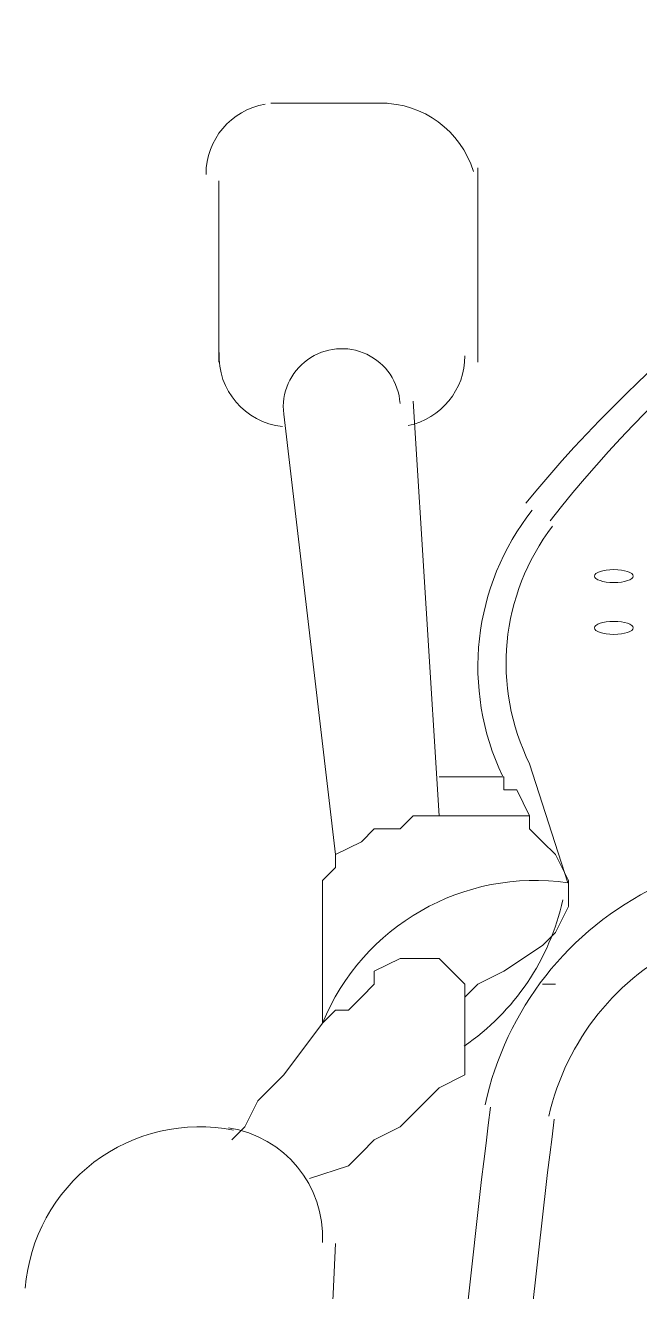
# Model space of a CAD drawing. Header units: metres. Extents: x 29 to 86.9, y -23.2 to 39.7.
# Drawn here: x 72.9867 to 73.1028, y -17.1866 to -16.9476 of the extents above; entities that cross this region are included whole.
import ezdxf

# ---------------------------------------------------------------- set-up
doc = ezdxf.new("R2010")
doc.units = ezdxf.units.M
doc.header["$LTSCALE"] = 100
doc.layers.get('0').update_dxf_attribs({"color": 254})
doc.layers.add('Arqui', color=8, linetype='Continuous', lineweight=0)

# ---------------------------------------------------------------- blocks, each defined once
blk = doc.blocks.new('A$C9582355f')
at = {"layer": 'Arqui'}
for points in [[(44.48400248278159, 6.126214199186052, 0.227858069496662), (44.29155097980555, 6.21636923779397, 0.2278580694966403), (44.09861818274959, 6.126214199186052)], [(44.48185820515761, 6.122865414649823, 0.2538010257353996), (44.29222315296562, 6.205849049185872, 0.2538010257354302), (44.10320806037356, 6.122865414649823)], [(44.07484660836559, 6.145025142986015, 1.027903157962064), (44.05286433276552, 6.143015911393832), (44.06264673276559, 6.059865511394037)], [(44.10367025431759, 6.121876805305874, 0.2864121761083844), (44.09933073276562, 6.076984711393834), (44.10654498374953, 6.054552861146021, 0.3439956727095692), (44.0602011327656, 6.028072711394088), (44.05286433276552, 6.018290311394139), (44.04797313276555, 6.013399111393937), (44.04552753276556, 6.00850791139419), (44.04308193276557, 6.006062311394089)]]:
    blk.add_lwpolyline(points, format="xyb", dxfattribs=at)
for points in [[(44.05041873276554, 6.201710311393981), (44.07242913276554, 6.201710311393981)], [(44.08954833276556, 6.189482311393931), (44.08954833276556, 6.152798311394235)], [(44.04063633276559, 6.152798311394235), (44.04063633276559, 6.18703671139383)], [(44.07732033276562, 6.145461511393933), (44.0822115327656, 6.067202311393885)], [(44.09933073276562, 6.067202311393885), (44.09688513276552, 6.072093511394087), (44.09443953276553, 6.072093511394087), (44.09443953276553, 6.074539111394188), (44.09199393276555, 6.074539111394188), (44.08710273276557, 6.074539111394188), (44.0822115327656, 6.074539111394188)], [(44.10177633276561, 6.035409511393937), (44.1042219327656, 6.035409511393937)], [(44.08710273276557, 6.032963911393836), (44.08710273276557, 6.030518311394189), (44.08710273276557, 6.028072711394088), (44.08710273276557, 6.023181511393886), (44.08710273276557, 6.018290311394139), (44.0822115327656, 6.015844711394038), (44.07487473276552, 6.00850791139419), (44.06998353276555, 6.006062311394089), (44.06753793276556, 6.003616711393988), (44.06509233276557, 6.001171111393887), (44.05775553276561, 5.998725511394241)], [(44.06264673276559, 5.986497511394191), (44.05530993276551, 5.827533511393995)]]:
    blk.add_lwpolyline(points, dxfattribs=at)
blk.add_lwpolyline([(44.0602011327656, 6.028072711394088), (44.0602011327656, 6.052528711394189), (44.0602011327656, 6.054974311393835), (44.06264673276559, 6.057419911393936), (44.06264673276559, 6.059865511394037), (44.06753793276556, 6.062311111394138), (44.06998353276555, 6.064756711394239), (44.07487473276552, 6.064756711394239), (44.07732033276562, 6.067202311393885), (44.07976593276561, 6.067202311393885), (44.0822115327656, 6.067202311393885), (44.08710273276557, 6.067202311393885), (44.09443953276553, 6.067202311393885), (44.09933073276562, 6.067202311393885), (44.09933073276562, 6.064756711394239), (44.10177633276561, 6.062311111394138), (44.1042219327656, 6.059865511394037), (44.10666753276558, 6.054974311393835), (44.10666753276558, 6.052528711394189), (44.10666753276558, 6.050083111394088), (44.1042219327656, 6.045191911393886), (44.10177633276561, 6.042746311394239), (44.09443953276553, 6.037855111394038), (44.08954833276556, 6.035409511393937), (44.08710273276557, 6.032963911393836), (44.08710273276557, 6.035409511393937), (44.08465713276559, 6.037855111394038), (44.0822115327656, 6.040300711394138), (44.07976593276561, 6.040300711394138), (44.07732033276562, 6.040300711394138), (44.07487473276552, 6.040300711394138), (44.06998353276555, 6.037855111394038), (44.06998353276555, 6.035409511393937), (44.06753793276556, 6.032963911393836), (44.06509233276557, 6.030518311394189), (44.06264673276559, 6.030518311394189)], close=True, dxfattribs=at)
for centre, radius, start, end in [((44.05164155100607, 6.188259508761803), 0.01345081824068036, 99.87680087804539, 179.9999887883064), ((44.07120632332857, 6.18336830699991), 0.01834200439401713, 17.30343829375245, 89.99997052108604), ((44.05408712943523, 6.154021101219769), 0.01345079319615873, 177.3961639786368, 263.6993687197354), ((44.07365194731034, 6.15402110897503), 0.01345078545536517, 281.5740174147621, 1.030502810837781e-05), ((44.13723750402602, 6.095326725158884), 0.04768917459679756, 141.6577184458853, 205.5871899459903), ((44.14946555684236, 5.999948301584027), 0.05991722556755316, 115.8563365099996, 167.7831928873499), ((44.06142398649621, 6.061088282005585), 0.04524353822571979, 304.3212610779487, 347.5634991546255), ((44.14946556628792, 5.999948271471112), 0.04768924495856264, 115.3070120642225, 167.1624339902876), ((45.9323051673768, 5.779844282796148), 1.854984880257758, 172.8039437103953, 179.5880114916213), ((44.03696791604472, 5.975492434025909), 0.03301548148917726, 78.77190850435798, 175.5285577920408), ((45.93229434904714, 5.779844426991531), 1.842746069768512, 172.8258779031766, 179.5770268079396), ((44.0394135527992, 5.987720331334003), 0.02078757141551909, 357.1105373190365, 81.65595232601085)]:
    blk.add_arc(centre, radius, start, end, dxfattribs=at)
for points in [[(44.1152271327656, 6.113668711393984), (44.11320112435754, 6.113668711393984), (44.11155873276556, 6.113121239377961), (44.11155873276556, 6.112445911393934)], [(44.11889553276552, 6.112445911393934), (44.11889553276552, 6.113121239377961), (44.11725314117353, 6.113668711393984), (44.1152271327656, 6.113668711393984)], [(44.11155873276556, 6.112445911393934), (44.11155873276556, 6.111770583409907), (44.11320112435754, 6.111223111393883), (44.1152271327656, 6.111223111393883)], [(44.1152271327656, 6.111223111393883), (44.11725314117353, 6.111223111393883), (44.11889553276552, 6.111770583409907), (44.11889553276552, 6.112445911393934)], [(44.1152271327656, 6.103886311394035), (44.11320112435754, 6.103886311394035), (44.11155873276556, 6.103338839378011), (44.11155873276556, 6.102663511393985)], [(44.11889553276552, 6.102663511393985), (44.11889553276552, 6.103338839378011), (44.11725314117353, 6.103886311394035), (44.1152271327656, 6.103886311394035)], [(44.11155873276556, 6.102663511393985), (44.11155873276556, 6.101988183409958), (44.11320112435754, 6.101440711393934), (44.1152271327656, 6.101440711393934)], [(44.1152271327656, 6.101440711393934), (44.11725314117353, 6.101440711393934), (44.11889553276552, 6.101988183409958), (44.11889553276552, 6.102663511393985)]]:
    blk.add_open_spline(points, degree=3, dxfattribs=at)

msp = doc.modelspace()

# ---------------------------------------------------------------- block references
msp.add_blockref('A$C9582355f', (28.98266172889876, -23.16396569870889))

doc.saveas('drawing.dxf')
